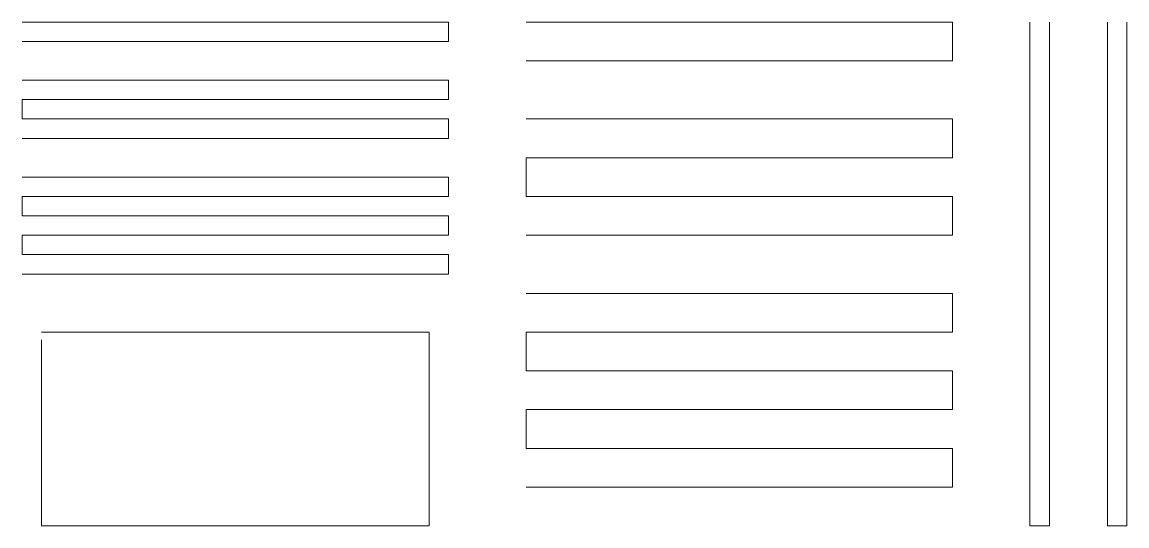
# Model space of a CAD drawing. Extents: x 30 to 315, y 40 to 170.
import ezdxf

# ---------------------------------------------------------------- set-up
doc = ezdxf.new("R2010")
doc.units = 0
doc.header["$MEASUREMENT"] = 0

msp = doc.modelspace()

# ---------------------------------------------------------------- linework, layer by layer
at = {"color": 7, "linetype": 'Continuous', "lineweight": 0, "flags": 128}
for points in [[(30, 170), (140, 170), (140, 165), (30, 165)], [(160, 170), (270, 170), (270, 160), (160, 160)], [(290, 170), (290, 40), (295, 40), (295, 170)], [(315, 170), (315, 40), (310, 40), (310, 170)], [(30, 155), (140, 155), (140, 150), (30, 150), (30, 145), (140, 145), (140, 140), (30, 140)], [(160, 145), (270, 145), (270, 135), (160, 135), (160, 125), (270, 125), (270, 115), (160, 115)], [(30, 130), (140, 130), (140, 125), (30, 125), (30, 120), (140, 120), (140, 115), (30, 115), (30, 110), (140, 110), (140, 105), (30, 105)], [(160, 100), (270, 100), (270, 90), (160, 90), (160, 80), (270, 80), (270, 70), (160, 70), (160, 60), (270, 60), (270, 50), (160, 50)], [(35, 90), (135, 90), (135, 40), (35, 40), (35, 88)]]:
    msp.add_lwpolyline(points, dxfattribs=at)

doc.saveas('drawing.dxf')
